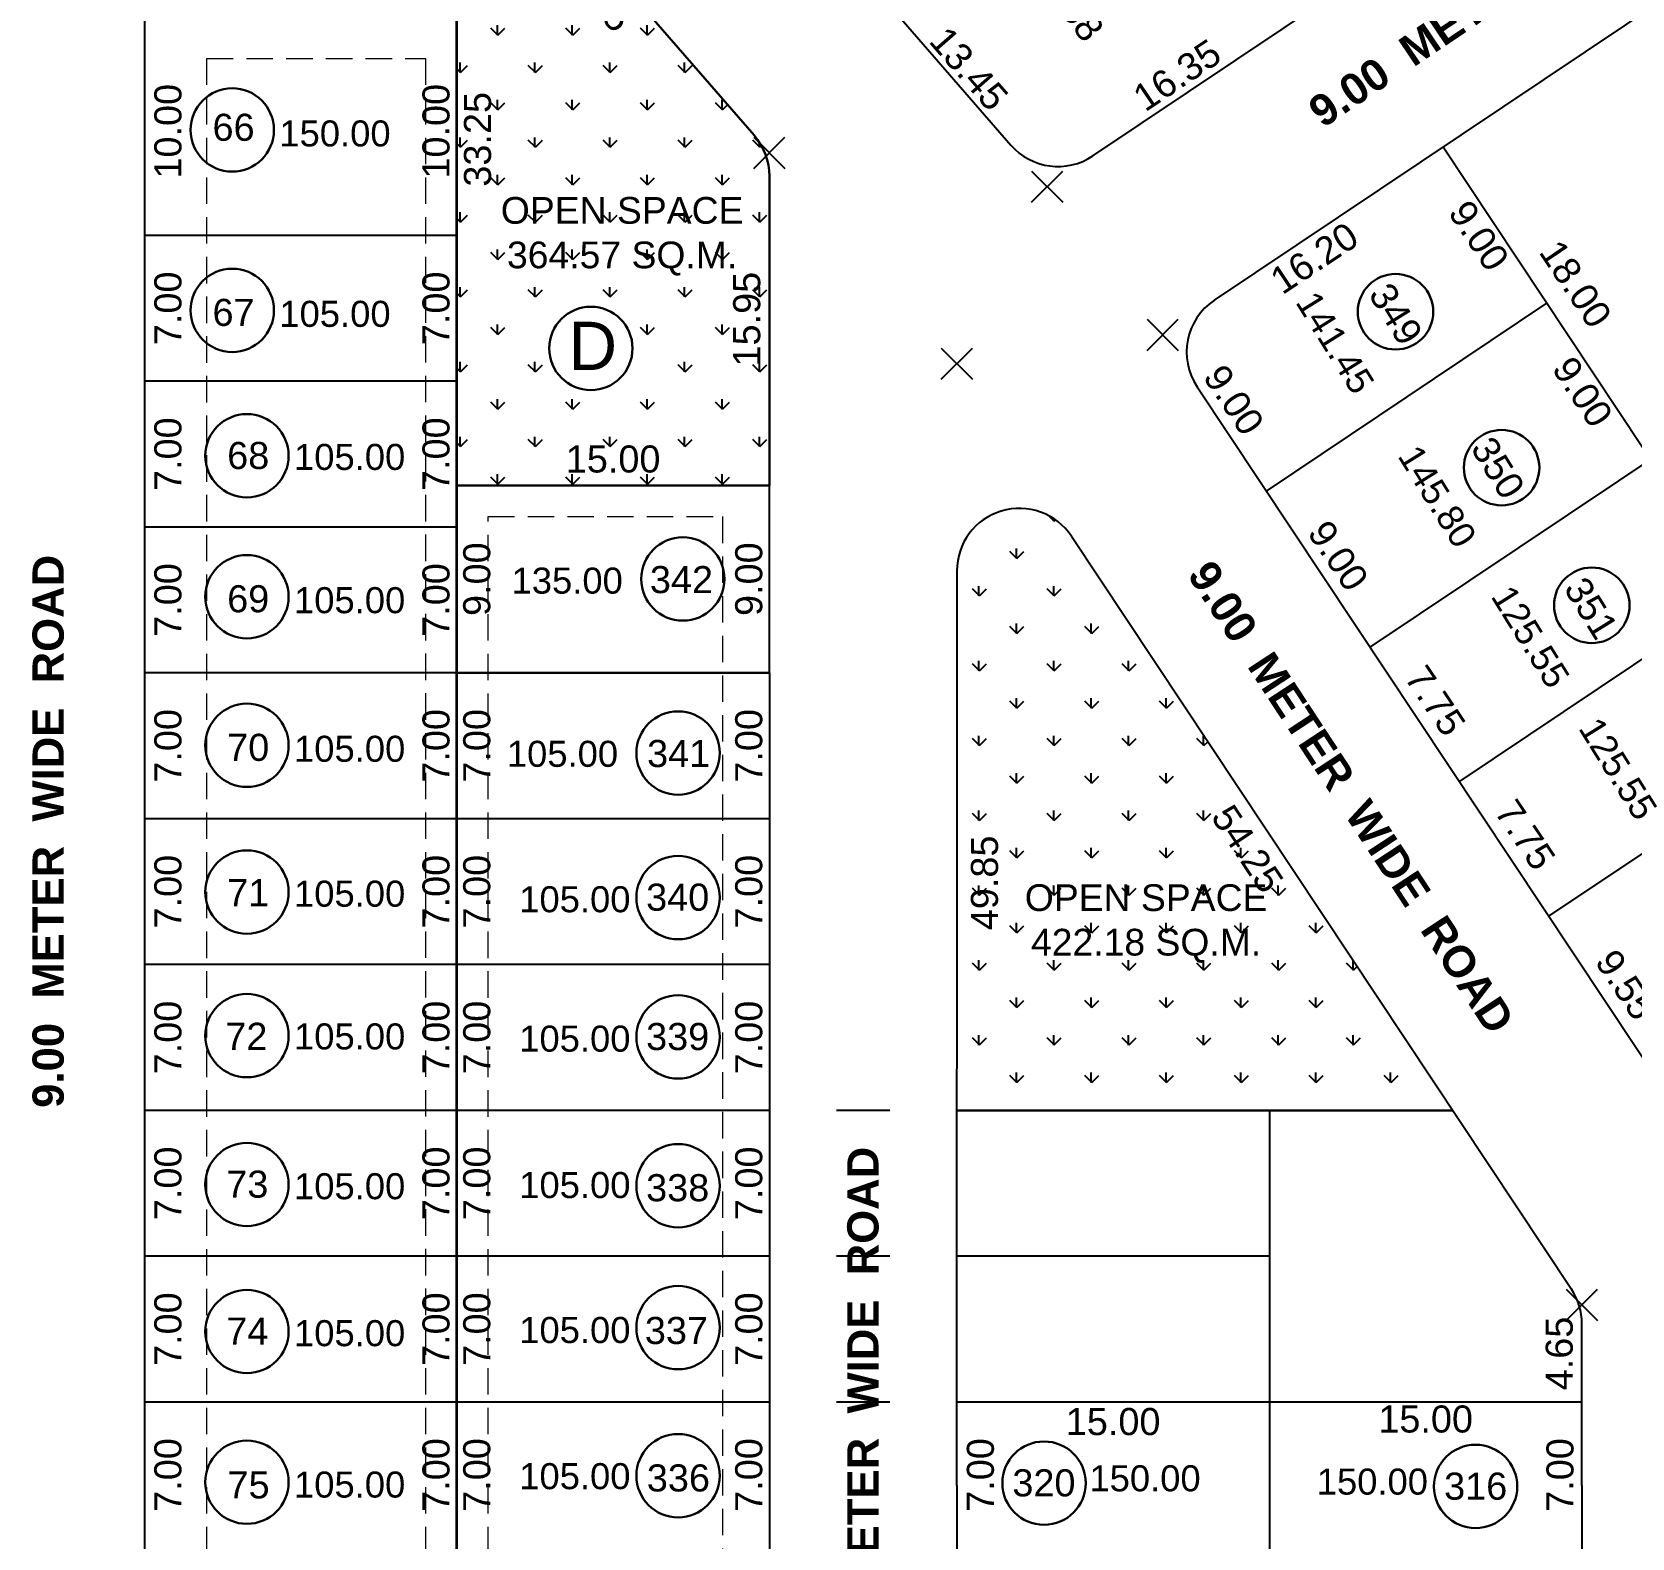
# Model space of a CAD drawing. Header units: millimetres. Extents: x 26213 to 35402, y -1028 to 2462.
# Drawn here: x 35045.8 to 35122.6, y 579.8 to 652.1 of the extents above; entities that cross this region are included whole.
import ezdxf
from ezdxf.enums import TextEntityAlignment as Align

# ---------------------------------------------------------------- set-up
doc = ezdxf.new("R2010")
doc.units = ezdxf.units.MM
doc.header["$PDMODE"] = 3
doc.header["$PDSIZE"] = 0.75
doc.linetypes.add('DASHED', pattern=[19.05, 12.7, -6.35])
for name, color, linetype in [('AREA', 7, 'Continuous'), ('DIMEMSION', 7, 'Continuous'), ('NUMBRING', 162, 'Continuous'), ('OPEN SPACE', 3, 'Continuous'), ('POINT', 190, 'Continuous'), ('ROAD', 7, 'Continuous'), ('SOLID HATCH', 253, 'Continuous')]:
    doc.layers.add(name, color=color, linetype=linetype)
doc.layers.add('CIRCLE', color=197, linetype='Continuous', lineweight=30)
doc.layers.add('LAYOUT PLAN', color=7, linetype='Continuous', lineweight=25)
doc.styles.get("Standard").update_dxf_attribs({"font": 'arial.ttf'})
doc.dimstyles.new('LAYOUT PLAN', dxfattribs={"dimtxt": 1.3, "dimasz": 1, "dimexe": 0.18, "dimexo": 0.0625, "dimgap": 0.09, "dimtad": 0, "dimrnd": 0.05, "dimzin": 0, "dimdsep": 46, "dimtxsty": 'Standard', "dimcen": 0, "dimse1": 1, "dimse2": 1, "dimsd1": 1, "dimsd2": 1, "dimadec": 0, "dimazin": 0, "dimtfac": 1, "dimtofl": 0, "dimtmove": 0, "dimatfit": 3, "dimfxl": 1, "dimtolj": 1, "dimtzin": 0, "dimarcsym": 0})

# ---------------------------------------------------------------- blocks, each defined once
blk = doc.blocks.new('*D3228')
at = {"layer": 'Defpoints', "color": 0, "ltscale": 2}
for p in [(35066.167, 586.335), (35067.13, 586.335), (35066.167, 579.335)]:
    blk.add_point(p, dxfattribs=at)
at = {"layer": 'DIMEMSION', "color": 0, "ltscale": 2, "insert": (35067.13, 582.835), "char_height": 1.3, "attachment_point": 5, "rotation": 90}
blk.add_mtext('\\A1;7.00', dxfattribs=at)
blk = doc.blocks.new('*D3229')
at = {"layer": 'Defpoints', "color": 0, "ltscale": 2}
for p in [(35066.167, 593.335), (35067.13, 593.335), (35066.167, 586.335)]:
    blk.add_point(p, dxfattribs=at)
at = {"layer": 'DIMEMSION', "color": 0, "ltscale": 2, "insert": (35067.13, 589.835), "char_height": 1.3, "attachment_point": 5, "rotation": 90}
blk.add_mtext('\\A1;7.00', dxfattribs=at)
blk = doc.blocks.new('*D3230')
at = {"layer": 'Defpoints', "color": 0, "ltscale": 2}
for p in [(35066.167, 600.335), (35067.13, 600.335), (35066.167, 593.335)]:
    blk.add_point(p, dxfattribs=at)
at = {"layer": 'DIMEMSION', "color": 0, "ltscale": 2, "insert": (35067.13, 596.835), "char_height": 1.3, "attachment_point": 5, "rotation": 90}
blk.add_mtext('\\A1;7.00', dxfattribs=at)
blk = doc.blocks.new('*D3231')
at = {"layer": 'Defpoints', "color": 0, "ltscale": 2}
for p in [(35066.167, 607.335), (35067.13, 607.335), (35066.167, 600.335)]:
    blk.add_point(p, dxfattribs=at)
at = {"layer": 'DIMEMSION', "color": 0, "ltscale": 2, "insert": (35067.13, 603.835), "char_height": 1.3, "attachment_point": 5, "rotation": 90}
blk.add_mtext('\\A1;7.00', dxfattribs=at)
blk = doc.blocks.new('*D3232')
at = {"layer": 'Defpoints', "color": 0, "ltscale": 2}
for p in [(35066.167, 614.335), (35067.13, 614.335), (35066.167, 607.335)]:
    blk.add_point(p, dxfattribs=at)
at = {"layer": 'DIMEMSION', "color": 0, "ltscale": 2, "insert": (35067.13, 610.835), "char_height": 1.3, "attachment_point": 5, "rotation": 90}
blk.add_mtext('\\A1;7.00', dxfattribs=at)
blk = doc.blocks.new('*D3233')
at = {"layer": 'Defpoints', "color": 0, "ltscale": 2}
for p in [(35067.13, 621.335), (35067.13, 621.335), (35066.167, 614.335)]:
    blk.add_point(p, dxfattribs=at)
at = {"layer": 'DIMEMSION', "color": 0, "ltscale": 2, "insert": (35067.13, 617.835), "char_height": 1.3, "attachment_point": 5, "rotation": 90}
blk.add_mtext('\\A1;7.00', dxfattribs=at)
blk = doc.blocks.new('*D3234')
at = {"layer": 'Defpoints', "color": 0, "ltscale": 2}
for p in [(35066.167, 630.335), (35067.13, 630.335), (35067.13, 621.335)]:
    blk.add_point(p, dxfattribs=at)
at = {"layer": 'DIMEMSION', "color": 0, "ltscale": 2, "insert": (35067.13, 625.835), "char_height": 1.3, "attachment_point": 5, "rotation": 90}
blk.add_mtext('\\A1;9.00', dxfattribs=at)
blk = doc.blocks.new('*D3235')
at = {"layer": 'Defpoints', "color": 0, "ltscale": 2}
for p in [(35081.167, 631.595), (35066.167, 630.335), (35081.167, 630.335)]:
    blk.add_point(p, dxfattribs=at)
at = {"layer": 'DIMEMSION', "color": 0, "ltscale": 2, "insert": (35073.667, 631.595), "char_height": 1.3, "attachment_point": 5}
blk.add_mtext('\\A1;15.00', dxfattribs=at)
blk = doc.blocks.new('*D3236')
at = {"layer": 'Defpoints', "color": 0, "ltscale": 2}
for p in [(35080.087, 646.296), (35081.167, 646.296), (35081.167, 630.335)]:
    blk.add_point(p, dxfattribs=at)
at = {"layer": 'DIMEMSION', "color": 0, "ltscale": 2, "insert": (35080.087, 638.316), "char_height": 1.3, "attachment_point": 5, "rotation": 90}
blk.add_mtext('\\A1;15.95', dxfattribs=at)
blk = doc.blocks.new('*D3237')
at = {"layer": 'Defpoints', "color": 0, "ltscale": 2}
for p in [(35066.171, 663.562), (35067.167, 663.562), (35066.167, 630.335)]:
    blk.add_point(p, dxfattribs=at)
at = {"layer": 'DIMEMSION', "color": 0, "ltscale": 2, "insert": (35067.166, 646.948), "char_height": 1.3, "attachment_point": 5, "rotation": 89.99356}
blk.add_mtext('\\A1;33.25', dxfattribs=at)
blk = doc.blocks.new('*D3238')
at = {"layer": 'Defpoints', "color": 0, "ltscale": 2}
for p in [(35066.171, 663.562), (35081.167, 646.296), (35080.225, 645.477)]:
    blk.add_point(p, dxfattribs=at)
at = {"layer": 'DIMEMSION', "color": 0, "ltscale": 2, "insert": (35072.726, 654.11), "char_height": 1.3, "attachment_point": 5, "rotation": 310.97595}
blk.add_mtext('\\A1;22.85', dxfattribs=at)
blk = doc.blocks.new('*D3239')
at = {"layer": 'Defpoints', "color": 0, "ltscale": 2}
for p in [(35081.167, 630.335), (35080.186, 621.335), (35081.167, 621.335)]:
    blk.add_point(p, dxfattribs=at)
at = {"layer": 'DIMEMSION', "color": 0, "ltscale": 2, "insert": (35080.186, 625.835), "char_height": 1.3, "attachment_point": 5, "rotation": 90}
blk.add_mtext('\\A1;9.00', dxfattribs=at)
blk = doc.blocks.new('*D3240')
at = {"layer": 'Defpoints', "color": 0, "ltscale": 2}
for p in [(35081.167, 621.335), (35080.186, 614.335), (35081.167, 614.335)]:
    blk.add_point(p, dxfattribs=at)
at = {"layer": 'DIMEMSION', "color": 0, "ltscale": 2, "insert": (35080.186, 617.835), "char_height": 1.3, "attachment_point": 5, "rotation": 90}
blk.add_mtext('\\A1;7.00', dxfattribs=at)
blk = doc.blocks.new('*D3241')
at = {"layer": 'Defpoints', "color": 0, "ltscale": 2}
for p in [(35081.167, 614.335), (35080.186, 607.335), (35081.167, 607.335)]:
    blk.add_point(p, dxfattribs=at)
at = {"layer": 'DIMEMSION', "color": 0, "ltscale": 2, "insert": (35080.186, 610.835), "char_height": 1.3, "attachment_point": 5, "rotation": 90}
blk.add_mtext('\\A1;7.00', dxfattribs=at)
blk = doc.blocks.new('*D3242')
at = {"layer": 'Defpoints', "color": 0, "ltscale": 2}
for p in [(35081.167, 607.335), (35080.186, 600.335), (35081.167, 600.335)]:
    blk.add_point(p, dxfattribs=at)
at = {"layer": 'DIMEMSION', "color": 0, "ltscale": 2, "insert": (35080.186, 603.835), "char_height": 1.3, "attachment_point": 5, "rotation": 90}
blk.add_mtext('\\A1;7.00', dxfattribs=at)
blk = doc.blocks.new('*D3243')
at = {"layer": 'Defpoints', "color": 0, "ltscale": 2}
for p in [(35081.167, 600.335), (35080.186, 593.335), (35081.167, 593.335)]:
    blk.add_point(p, dxfattribs=at)
at = {"layer": 'DIMEMSION', "color": 0, "ltscale": 2, "insert": (35080.186, 596.835), "char_height": 1.3, "attachment_point": 5, "rotation": 90}
blk.add_mtext('\\A1;7.00', dxfattribs=at)
blk = doc.blocks.new('*D3244')
at = {"layer": 'Defpoints', "color": 0, "ltscale": 2}
for p in [(35081.167, 593.335), (35080.186, 586.335), (35081.167, 586.335)]:
    blk.add_point(p, dxfattribs=at)
at = {"layer": 'DIMEMSION', "color": 0, "ltscale": 2, "insert": (35080.186, 589.835), "char_height": 1.3, "attachment_point": 5, "rotation": 90}
blk.add_mtext('\\A1;7.00', dxfattribs=at)
blk = doc.blocks.new('*D3245')
at = {"layer": 'Defpoints', "color": 0, "ltscale": 2}
for p in [(35081.167, 586.335), (35080.186, 579.335), (35081.167, 579.335)]:
    blk.add_point(p, dxfattribs=at)
at = {"layer": 'DIMEMSION', "color": 0, "ltscale": 2, "insert": (35080.186, 582.835), "char_height": 1.3, "attachment_point": 5, "rotation": 90}
blk.add_mtext('\\A1;7.00', dxfattribs=at)
blk = doc.blocks.new('*D3263')
at = {"layer": 'Defpoints', "color": 0, "ltscale": 2}
for p in [(35118.479, 639.083), (35117.709, 638.572), (35123.46, 631.584)]:
    blk.add_point(p, dxfattribs=at)
at = {"layer": 'DIMEMSION', "color": 0, "ltscale": 2, "insert": (35120.199, 634.822), "char_height": 1.3, "attachment_point": 5, "rotation": 303.58653}
blk.add_mtext('\\A1;9.00', dxfattribs=at)
blk = doc.blocks.new('*D3264')
at = {"layer": 'Defpoints', "color": 0, "ltscale": 2}
for p in [(35112.732, 646.067), (35113.502, 646.579), (35118.479, 639.083)]:
    blk.add_point(p, dxfattribs=at)
at = {"layer": 'DIMEMSION', "color": 0, "ltscale": 2, "insert": (35115.221, 642.32), "char_height": 1.3, "attachment_point": 5, "rotation": 303.58653}
blk.add_mtext('\\A1;9.00', dxfattribs=at)
blk = doc.blocks.new('*D3266')
at = {"layer": 'Defpoints', "color": 0, "ltscale": 2}
for p in [(35113.537, 646.526), (35114.069, 645.724), (35100.044, 637.566)]:
    blk.add_point(p, dxfattribs=at)
at = {"layer": 'DIMEMSION', "color": 0, "ltscale": 2, "insert": (35107.323, 641.244), "char_height": 1.3, "attachment_point": 5, "rotation": 33.58573}
blk.add_mtext('\\A1;16.20', dxfattribs=at)
blk = doc.blocks.new('*D3267')
at = {"layer": 'Defpoints', "color": 0, "ltscale": 2}
for p in [(35100.044, 637.566), (35105.963, 630.697), (35105.055, 630.088)]:
    blk.add_point(p, dxfattribs=at)
at = {"layer": 'DIMEMSION', "color": 0, "ltscale": 2, "insert": (35103.458, 634.436), "char_height": 1.3, "attachment_point": 5, "rotation": 303.82502}
blk.add_mtext('\\A1;9.00', dxfattribs=at)
blk = doc.blocks.new('*D3268')
at = {"layer": 'Defpoints', "color": 0, "ltscale": 2}
for p in [(35105.055, 630.088), (35110.975, 623.218), (35110.001, 622.566)]:
    blk.add_point(p, dxfattribs=at)
at = {"layer": 'DIMEMSION', "color": 0, "ltscale": 2, "insert": (35108.469, 626.957), "char_height": 1.3, "attachment_point": 5, "rotation": 303.82502}
blk.add_mtext('\\A1;9.00', dxfattribs=at)
blk = doc.blocks.new('*D3269')
at = {"layer": 'Defpoints', "color": 0, "ltscale": 2}
for p in [(35110.001, 622.566), (35115.287, 616.782), (35114.287, 616.112)]:
    blk.add_point(p, dxfattribs=at)
at = {"layer": 'DIMEMSION', "color": 0, "ltscale": 2, "insert": (35113.131, 620), "char_height": 1.3, "attachment_point": 5, "rotation": 303.82502}
blk.add_mtext('\\A1;7.75', dxfattribs=at)
blk = doc.blocks.new('*D3270')
at = {"layer": 'Defpoints', "color": 0, "ltscale": 2}
for p in [(35114.287, 616.112), (35119.603, 610.341), (35118.576, 609.653)]:
    blk.add_point(p, dxfattribs=at)
at = {"layer": 'DIMEMSION', "color": 0, "ltscale": 2, "insert": (35117.445, 613.562), "char_height": 1.3, "attachment_point": 5, "rotation": 303.82502}
blk.add_mtext('\\A1;7.75', dxfattribs=at)
blk = doc.blocks.new('*D3051')
at = {"layer": 'Defpoints', "color": 0, "ltscale": 2}
for p in [(35118.576, 609.653), (35124.933, 602.387), (35123.873, 601.677)]:
    blk.add_point(p, dxfattribs=at)
at = {"layer": 'DIMEMSION', "color": 0, "ltscale": 2, "insert": (35122.268, 606.364), "char_height": 1.3, "attachment_point": 5, "rotation": 303.82502}
blk.add_mtext('\\A1;9.55', dxfattribs=at)
blk = doc.blocks.new('*D3277')
at = {"layer": 'Defpoints', "color": 0, "ltscale": 2}
for p in [(35107.517, 654.572), (35108.058, 653.765), (35094.495, 644.676)]:
    blk.add_point(p, dxfattribs=at)
at = {"layer": 'DIMEMSION', "color": 0, "ltscale": 2, "insert": (35100.735, 650.028), "char_height": 1.3, "attachment_point": 5, "rotation": 33.82502}
blk.add_mtext('\\A1;16.35', dxfattribs=at)
blk = doc.blocks.new('*D3278')
at = {"layer": 'Defpoints', "color": 0, "ltscale": 2}
for p in [(35086.329, 655.425), (35085.662, 654.845), (35094.495, 644.676)]:
    blk.add_point(p, dxfattribs=at)
at = {"layer": 'DIMEMSION', "color": 0, "ltscale": 2, "insert": (35090.746, 650.34), "char_height": 1.3, "attachment_point": 5, "rotation": 310.97595}
blk.add_mtext('\\A1;13.45', dxfattribs=at)
blk = doc.blocks.new('*D3301')
at = {"layer": 'Defpoints', "color": 0, "ltscale": 2}
for p in [(35143.227, 666.496), (35143.958, 665.405), (35113.502, 646.579)]:
    blk.add_point(p, dxfattribs=at)
at = {"layer": 'DIMEMSION', "color": 0, "ltscale": 2, "insert": (35129.096, 655.446), "char_height": 1.3, "attachment_point": 5, "rotation": 33.82502}
blk.add_mtext('\\A1;35.80', dxfattribs=at)
blk = doc.blocks.new('*D3309')
at = {"layer": 'Defpoints', "color": 0, "ltscale": 2}
for p in [(35113.502, 646.579), (35124.872, 632.53), (35123.522, 631.625)]:
    blk.add_point(p, dxfattribs=at)
at = {"layer": 'DIMEMSION', "color": 0, "ltscale": 2, "insert": (35119.862, 640.007), "char_height": 1.3, "attachment_point": 5, "rotation": 303.82502}
blk.add_mtext('\\A1;18.00', dxfattribs=at)
blk = doc.blocks.new('*D3073')
at = {"layer": 'Defpoints', "color": 0, "ltscale": 2}
for p in [(35119.122, 586.335), (35120.167, 586.335), (35120.167, 579.335)]:
    blk.add_point(p, dxfattribs=at)
at = {"layer": 'LAYOUT PLAN', "color": 0, "ltscale": 2, "insert": (35119.122, 582.835), "char_height": 1.3, "attachment_point": 5, "rotation": 90}
blk.add_mtext('\\A1;7.00', dxfattribs=at)
blk = doc.blocks.new('*D3075')
at = {"layer": 'Defpoints', "color": 0, "ltscale": 2}
for p in [(35090.167, 586.335), (35091.303, 586.335), (35090.167, 579.335)]:
    blk.add_point(p, dxfattribs=at)
at = {"layer": 'LAYOUT PLAN', "color": 0, "ltscale": 2, "insert": (35091.303, 582.835), "char_height": 1.3, "attachment_point": 5, "rotation": 90}
blk.add_mtext('\\A1;7.00', dxfattribs=at)
blk = doc.blocks.new('*D3076')
at = {"layer": 'Defpoints', "color": 0, "ltscale": 2}
for p in [(35090.167, 586.335), (35105.167, 586.335), (35105.167, 585.391)]:
    blk.add_point(p, dxfattribs=at)
at = {"layer": 'LAYOUT PLAN', "color": 0, "ltscale": 2, "insert": (35097.667, 585.391), "char_height": 1.3, "attachment_point": 5}
blk.add_mtext('\\A1;15.00', dxfattribs=at)
blk = doc.blocks.new('*D3077')
at = {"layer": 'Defpoints', "color": 0, "ltscale": 2}
for p in [(35105.167, 586.335), (35120.167, 586.335), (35120.167, 585.514)]:
    blk.add_point(p, dxfattribs=at)
at = {"layer": 'LAYOUT PLAN', "color": 0, "ltscale": 2, "insert": (35112.667, 585.514), "char_height": 1.3, "attachment_point": 5}
blk.add_mtext('\\A1;15.00', dxfattribs=at)
blk = doc.blocks.new('*D3079')
at = {"layer": 'Defpoints', "color": 0, "ltscale": 2}
for p in [(35119.087, 590.997), (35120.167, 590.997), (35120.167, 586.335)]:
    blk.add_point(p, dxfattribs=at)
at = {"layer": 'LAYOUT PLAN', "color": 0, "ltscale": 2, "insert": (35119.087, 588.666), "char_height": 1.3, "attachment_point": 5, "rotation": 90}
blk.add_mtext('\\A1;4.65', dxfattribs=at)
blk = doc.blocks.new('*D3080')
at = {"layer": 'Defpoints', "color": 0, "ltscale": 2}
for p in [(35090.167, 636.179), (35089.115, 635.481), (35120.167, 590.997)]:
    blk.add_point(p, dxfattribs=at)
at = {"layer": 'LAYOUT PLAN', "color": 0, "ltscale": 2, "insert": (35104.115, 612.89), "char_height": 1.3, "attachment_point": 5, "rotation": 303.58316}
blk.add_mtext('\\A1;54.25', dxfattribs=at)
blk = doc.blocks.new('*D3081')
at = {"layer": 'Defpoints', "color": 0, "ltscale": 2}
for p in [(35090.167, 636.179), (35090.167, 586.335), (35091.499, 586.335)]:
    blk.add_point(p, dxfattribs=at)
at = {"layer": 'LAYOUT PLAN', "color": 0, "ltscale": 2, "insert": (35091.499, 611.257), "char_height": 1.3, "attachment_point": 5, "rotation": 90}
blk.add_mtext('\\A1;49.85', dxfattribs=at)
blk = doc.blocks.new('*D3685')
at = {"layer": 'Defpoints', "color": 0, "ltscale": 2}
for p in [(35051.167, 586.335), (35052.306, 586.335), (35051.167, 579.335)]:
    blk.add_point(p, dxfattribs=at)
at = {"layer": 'DIMEMSION', "color": 0, "ltscale": 2, "insert": (35052.306, 582.835), "char_height": 1.3, "attachment_point": 5, "rotation": 90}
blk.add_mtext('\\A1;7.00', dxfattribs=at)
blk = doc.blocks.new('*D3686')
at = {"layer": 'Defpoints', "color": 0, "ltscale": 2}
for p in [(35051.167, 593.335), (35052.306, 593.335), (35051.167, 586.335)]:
    blk.add_point(p, dxfattribs=at)
at = {"layer": 'DIMEMSION', "color": 0, "ltscale": 2, "insert": (35052.306, 589.835), "char_height": 1.3, "attachment_point": 5, "rotation": 90}
blk.add_mtext('\\A1;7.00', dxfattribs=at)
blk = doc.blocks.new('*D3687')
at = {"layer": 'Defpoints', "color": 0, "ltscale": 2}
for p in [(35051.167, 600.335), (35052.306, 600.335), (35051.167, 593.335)]:
    blk.add_point(p, dxfattribs=at)
at = {"layer": 'DIMEMSION', "color": 0, "ltscale": 2, "insert": (35052.306, 596.835), "char_height": 1.3, "attachment_point": 5, "rotation": 90}
blk.add_mtext('\\A1;7.00', dxfattribs=at)
blk = doc.blocks.new('*D3688')
at = {"layer": 'Defpoints', "color": 0, "ltscale": 2}
for p in [(35051.167, 607.335), (35052.306, 607.335), (35051.167, 600.335)]:
    blk.add_point(p, dxfattribs=at)
at = {"layer": 'DIMEMSION', "color": 0, "ltscale": 2, "insert": (35052.306, 603.835), "char_height": 1.3, "attachment_point": 5, "rotation": 90}
blk.add_mtext('\\A1;7.00', dxfattribs=at)
blk = doc.blocks.new('*D3689')
at = {"layer": 'Defpoints', "color": 0, "ltscale": 2}
for p in [(35051.167, 614.335), (35052.306, 614.335), (35051.167, 607.335)]:
    blk.add_point(p, dxfattribs=at)
at = {"layer": 'DIMEMSION', "color": 0, "ltscale": 2, "insert": (35052.306, 610.835), "char_height": 1.3, "attachment_point": 5, "rotation": 90}
blk.add_mtext('\\A1;7.00', dxfattribs=at)
blk = doc.blocks.new('*D3690')
at = {"layer": 'Defpoints', "color": 0, "ltscale": 2}
for p in [(35051.167, 621.335), (35052.306, 621.335), (35051.167, 614.335)]:
    blk.add_point(p, dxfattribs=at)
at = {"layer": 'DIMEMSION', "color": 0, "ltscale": 2, "insert": (35052.306, 617.835), "char_height": 1.3, "attachment_point": 5, "rotation": 90}
blk.add_mtext('\\A1;7.00', dxfattribs=at)
blk = doc.blocks.new('*D3691')
at = {"layer": 'Defpoints', "color": 0, "ltscale": 2}
for p in [(35051.167, 628.335), (35052.306, 628.335), (35051.167, 621.335)]:
    blk.add_point(p, dxfattribs=at)
at = {"layer": 'DIMEMSION', "color": 0, "ltscale": 2, "insert": (35052.306, 624.835), "char_height": 1.3, "attachment_point": 5, "rotation": 90}
blk.add_mtext('\\A1;7.00', dxfattribs=at)
blk = doc.blocks.new('*D3692')
at = {"layer": 'Defpoints', "color": 0, "ltscale": 2}
for p in [(35051.167, 635.335), (35052.306, 635.335), (35051.167, 628.335)]:
    blk.add_point(p, dxfattribs=at)
at = {"layer": 'DIMEMSION', "color": 0, "ltscale": 2, "insert": (35052.306, 631.835), "char_height": 1.3, "attachment_point": 5, "rotation": 90}
blk.add_mtext('\\A1;7.00', dxfattribs=at)
blk = doc.blocks.new('*D3693')
at = {"layer": 'Defpoints', "color": 0, "ltscale": 2}
for p in [(35051.167, 642.335), (35052.306, 642.335), (35051.167, 635.335)]:
    blk.add_point(p, dxfattribs=at)
at = {"layer": 'DIMEMSION', "color": 0, "ltscale": 2, "insert": (35052.306, 638.835), "char_height": 1.3, "attachment_point": 5, "rotation": 90}
blk.add_mtext('\\A1;7.00', dxfattribs=at)
blk = doc.blocks.new('*D3694')
at = {"layer": 'Defpoints', "color": 0, "ltscale": 2}
for p in [(35051.167, 652.335), (35052.306, 652.335), (35051.167, 642.335)]:
    blk.add_point(p, dxfattribs=at)
at = {"layer": 'DIMEMSION', "color": 0, "ltscale": 2, "insert": (35052.306, 647.335), "char_height": 1.3, "attachment_point": 5, "rotation": 90}
blk.add_mtext('\\A1;10.00', dxfattribs=at)
blk = doc.blocks.new('*D3698')
at = {"layer": 'Defpoints', "color": 0, "ltscale": 2}
for p in [(35066.171, 652.335), (35065.173, 642.335), (35066.167, 642.335)]:
    blk.add_point(p, dxfattribs=at)
at = {"layer": 'DIMEMSION', "color": 0, "ltscale": 2, "insert": (35065.173, 647.335), "char_height": 1.3, "attachment_point": 5, "rotation": 90}
blk.add_mtext('\\A1;10.00', dxfattribs=at)
blk = doc.blocks.new('*D3699')
at = {"layer": 'Defpoints', "color": 0, "ltscale": 2}
for p in [(35066.167, 642.335), (35065.173, 635.335), (35066.167, 635.335)]:
    blk.add_point(p, dxfattribs=at)
at = {"layer": 'DIMEMSION', "color": 0, "ltscale": 2, "insert": (35065.173, 638.835), "char_height": 1.3, "attachment_point": 5, "rotation": 90}
blk.add_mtext('\\A1;7.00', dxfattribs=at)
blk = doc.blocks.new('*D3700')
at = {"layer": 'Defpoints', "color": 0, "ltscale": 2}
for p in [(35066.167, 635.335), (35065.173, 628.335), (35066.167, 628.335)]:
    blk.add_point(p, dxfattribs=at)
at = {"layer": 'DIMEMSION', "color": 0, "ltscale": 2, "insert": (35065.173, 631.835), "char_height": 1.3, "attachment_point": 5, "rotation": 90}
blk.add_mtext('\\A1;7.00', dxfattribs=at)
blk = doc.blocks.new('*D3701')
at = {"layer": 'Defpoints', "color": 0, "ltscale": 2}
for p in [(35066.167, 628.335), (35065.173, 621.335), (35066.167, 621.335)]:
    blk.add_point(p, dxfattribs=at)
at = {"layer": 'DIMEMSION', "color": 0, "ltscale": 2, "insert": (35065.173, 624.835), "char_height": 1.3, "attachment_point": 5, "rotation": 90}
blk.add_mtext('\\A1;7.00', dxfattribs=at)
blk = doc.blocks.new('*D3702')
at = {"layer": 'Defpoints', "color": 0, "ltscale": 2}
for p in [(35066.167, 621.335), (35065.173, 614.335), (35066.167, 614.335)]:
    blk.add_point(p, dxfattribs=at)
at = {"layer": 'DIMEMSION', "color": 0, "ltscale": 2, "insert": (35065.173, 617.835), "char_height": 1.3, "attachment_point": 5, "rotation": 90}
blk.add_mtext('\\A1;7.00', dxfattribs=at)
blk = doc.blocks.new('*D3703')
at = {"layer": 'Defpoints', "color": 0, "ltscale": 2}
for p in [(35066.167, 614.335), (35065.173, 607.335), (35066.167, 607.335)]:
    blk.add_point(p, dxfattribs=at)
at = {"layer": 'DIMEMSION', "color": 0, "ltscale": 2, "insert": (35065.173, 610.835), "char_height": 1.3, "attachment_point": 5, "rotation": 90}
blk.add_mtext('\\A1;7.00', dxfattribs=at)
blk = doc.blocks.new('*D3704')
at = {"layer": 'Defpoints', "color": 0, "ltscale": 2}
for p in [(35066.167, 607.335), (35065.173, 600.335), (35066.167, 600.335)]:
    blk.add_point(p, dxfattribs=at)
at = {"layer": 'DIMEMSION', "color": 0, "ltscale": 2, "insert": (35065.173, 603.835), "char_height": 1.3, "attachment_point": 5, "rotation": 90}
blk.add_mtext('\\A1;7.00', dxfattribs=at)
blk = doc.blocks.new('*D3705')
at = {"layer": 'Defpoints', "color": 0, "ltscale": 2}
for p in [(35066.167, 600.335), (35065.173, 593.335), (35066.167, 593.335)]:
    blk.add_point(p, dxfattribs=at)
at = {"layer": 'DIMEMSION', "color": 0, "ltscale": 2, "insert": (35065.173, 596.835), "char_height": 1.3, "attachment_point": 5, "rotation": 90}
blk.add_mtext('\\A1;7.00', dxfattribs=at)
blk = doc.blocks.new('*D3706')
at = {"layer": 'Defpoints', "color": 0, "ltscale": 2}
for p in [(35066.167, 593.335), (35065.173, 586.335), (35066.167, 586.335)]:
    blk.add_point(p, dxfattribs=at)
at = {"layer": 'DIMEMSION', "color": 0, "ltscale": 2, "insert": (35065.173, 589.835), "char_height": 1.3, "attachment_point": 5, "rotation": 90}
blk.add_mtext('\\A1;7.00', dxfattribs=at)
blk = doc.blocks.new('*D3707')
at = {"layer": 'Defpoints', "color": 0, "ltscale": 2}
for p in [(35066.167, 586.335), (35065.173, 579.335), (35066.167, 579.335)]:
    blk.add_point(p, dxfattribs=at)
at = {"layer": 'DIMEMSION', "color": 0, "ltscale": 2, "insert": (35065.173, 582.835), "char_height": 1.3, "attachment_point": 5, "rotation": 90}
blk.add_mtext('\\A1;7.00', dxfattribs=at)

msp = doc.modelspace()

# ---------------------------------------------------------------- hatches: boundary and pattern name
h = msp.add_hatch()
h.set_pattern_fill('GRASS,_O', color=3, scale=0.1)
h.set_pattern_definition([(90, (4923.2126, 626.8076), (-1.79605, 1.79605), [0.47625, -3.11585]), (45, (4923.2126, 626.8076), (-1.79605122, 1.79605122), [0.47625, -2.06375]), (135, (4923.2126, 626.8076), (-1.79605122, -1.79605122), [0.47625, -2.06375])])
h.paths.add_polyline_path([(35066.167, 630.335), (35081.167, 630.335), (35081.167, 645.175, 0.180721), (35080.432, 647.142), (35066.171, 663.562), (35066.167, 653.196)])
h.paths.add_polyline_path([(35074.599, 636.912, -1), (35070.599, 636.912, -1)], flags=16)
h.paths.add_polyline_path([(35071.014, 630.247), (35076.209, 630.247), (35076.209, 632.925), (35071.014, 632.925)], flags=9)
h.paths.add_polyline_path([(35081.436, 635.656), (35081.436, 640.85), (35078.757, 640.85), (35078.757, 635.656)], flags=9)
h.paths.add_polyline_path([(35068.514, 644.349), (35068.514, 649.544), (35065.835, 649.544), (35065.835, 644.349)], flags=9)
h.paths.add_polyline_path([(35070.011, 655.18), (35073.418, 651.258), (35075.44, 653.014), (35072.034, 656.936)], flags=24)
h.paths.add_polyline_path([(35070.904, 634.61), (35074.399, 634.61), (35074.399, 639.383), (35070.904, 639.383)], flags=24)
h.paths.add_polyline_path([(35067.958, 639.909), (35080.249, 639.909), (35080.249, 644.712), (35067.958, 644.712)], flags=24)
h = msp.add_hatch()
h.set_pattern_fill('GRASS,_O', color=3, scale=0.1)
h.set_pattern_definition([(90, (0, 0), (-1.79605, 1.79605), [0.47625, -3.11585]), (45, (0, 0), (-1.79605122, 1.79605122), [0.47625, -2.06375]), (135, (0, 0), (-1.79605122, -1.79605122), [0.47625, -2.06375])])
h.paths.add_polyline_path([(35095.666, 627.893, 0.742757), (35090.167, 626.233), (35090.167, 602.335), (35090.167, 600.335), (35113.966, 600.335)])
h.paths.add_polyline_path([(35101.554, 614.309), (35104.427, 609.981), (35106.659, 611.463), (35103.786, 615.79)], flags=24)
h.paths.add_polyline_path([(35092.848, 608.685), (35092.848, 613.879), (35090.169, 613.879), (35090.169, 608.685)], flags=24)
h.paths.add_polyline_path([(35093.108, 606.92), (35105.399, 606.92), (35105.399, 611.723), (35093.108, 611.723)], flags=24)

# ---------------------------------------------------------------- linework, layer by layer
at = {"color": 1, "lineweight": 35}
msp.add_lwpolyline([(35066.167, 441.835), (35066.167, 653.196), (35066.171, 663.562), (35053.457, 678.199), (35060.252, 684.101)], dxfattribs=at)
msp.add_lwpolyline([(35066.167, 441.835), (35066.167, 653.196), (35066.171, 663.562), (35053.457, 678.199), (35060.252, 684.101)], dxfattribs=at)
at = {"layer": 'CIRCLE'}
for centre, radius in [((35055.385, 647.397), 2), ((35055.385, 638.738), 2), ((35111.222, 638.672), 1.812), ((35056.09, 631.76), 2), ((35116.313, 631.187), 1.812), ((35077.013, 625.843), 2), ((35056.09, 624.992), 2), ((35120.641, 624.58), 1.812), ((35056.09, 617.86), 2), ((35076.785, 617.489), 2), ((35056.09, 610.816), 2), ((35076.785, 610.552), 2), ((35056.09, 603.924), 2), ((35076.785, 603.862), 2), ((35056.09, 596.778), 2), ((35076.785, 596.719), 2), ((35056.09, 589.723), 2), ((35076.785, 589.909), 2), ((35056.09, 582.489), 2), ((35076.785, 582.8), 2), ((35094.351, 582.444), 2), ((35115.063, 582.285), 2)]:
    msp.add_circle(centre, radius, dxfattribs=at)
at = {"layer": 'LAYOUT PLAN', "ltscale": 2}
for p, q in [((35060.252, 684.101), (35092.759, 646.675)), ((35096.694, 646.15), (35135.148, 671.917)), ((35102.526, 639.224), (35140.813, 664.879)), ((35110.001, 622.566), (35153.725, 651.864)), ((35113.5, 646.581), (35142.625, 602.722)), ((35081.167, 621.335), (35081.167, 645.175)), ((35105.021, 630.065), (35118.479, 639.083)), ((35118.576, 609.653), (35162.539, 639.112)), ((35101.696, 635.072), (35129.167, 593.704)), ((35095.666, 627.893), (35119.666, 591.751)), ((35090.167, 626.233), (35090.167, 602.335)), ((35114.276, 616.104), (35127.745, 625.13)), ((35066.167, 621.335), (35081.167, 621.335)), ((35081.167, 621.335), (35066.167, 621.335)), ((35081.167, 621.335), (35081.167, 545.335)), ((35081.167, 614.335), (35066.167, 614.335)), ((35081.167, 607.335), (35066.167, 607.335)), ((35090.167, 582.335), (35090.167, 602.335)), ((35081.167, 600.335), (35066.167, 600.335)), ((35086.942, 600.335), (35084.391, 600.335)), ((35113.966, 600.335), (35090.167, 600.335)), ((35105.167, 600.335), (35105.167, 542.335)), ((35081.167, 593.335), (35066.167, 593.335)), ((35086.942, 593.335), (35084.391, 593.335)), ((35105.167, 593.335), (35090.167, 593.335)), ((35120.167, 582.335), (35120.167, 590.092)), ((35120.167, 586.335), (35120.167, 590.092)), ((35081.167, 586.335), (35066.167, 586.335)), ((35086.942, 586.335), (35084.391, 586.335)), ((35120.167, 586.335), (35090.167, 586.335)), ((35105.167, 586.335), (35090.167, 586.335)), ((35090.167, 582.335), (35090.167, 545.335)), ((35120.167, 582.335), (35120.167, 545.335))]:
    msp.add_line(p, q, dxfattribs=at)
at = {"layer": 'LAYOUT PLAN', "lineweight": 25}
for p, q in [((35051.167, 675.484), (35051.167, 545.335)), ((35066.167, 642.335), (35051.167, 642.335)), ((35066.167, 635.335), (35051.167, 635.335)), ((35066.167, 628.335), (35051.167, 628.335)), ((35066.167, 621.335), (35051.167, 621.335)), ((35066.167, 614.335), (35051.167, 614.335)), ((35066.167, 607.335), (35051.167, 607.335)), ((35066.167, 600.335), (35051.167, 600.335)), ((35066.167, 593.335), (35051.167, 593.335)), ((35066.167, 586.335), (35051.167, 586.335))]:
    msp.add_line(p, q, dxfattribs=at)
at = {"layer": 'LAYOUT PLAN', "ltscale": 2}
msp.add_lwpolyline([(35120.167, 586.335), (35105.167, 586.335), (35090.167, 586.335), (35090.167, 602.335)], dxfattribs=at)
msp.add_lwpolyline([(35090.167, 600.335), (35113.966, 600.335), (35113.966, 600.335), (35090.167, 600.335)], close=True, dxfattribs=at)
for centre, start, end in [((35095.024, 648.642), 220.97595, 303.82502), ((35104.196, 636.731), 123.82502, 213.58653), ((35093.167, 626.233), 33.58653, 180), ((35117.167, 590.092), 0, 33.58653)]:
    msp.add_arc(centre, 3, start, end, dxfattribs=at)
at = {"layer": 'OPEN SPACE', "color": 116, "lineweight": 30, "ltscale": 2, "true_color": 0x006b36}
msp.add_lwpolyline([(35080.432, 647.142), (35066.171, 663.562), (35066.167, 653.196), (35066.167, 630.335), (35081.167, 630.335), (35081.167, 645.175, 0.180721)], format="xyb", close=True, dxfattribs=at)
msp.add_circle((35072.599, 636.912), 2, dxfattribs=at)
at = {"layer": 'POINT'}
for p in [(35081.167, 646.302), (35094.495, 644.676), (35100.044, 637.566), (35090.167, 636.179), (35120.167, 590.997)]:
    msp.add_point(p, dxfattribs=at)
at = {"layer": 'SOLID HATCH', "color": 9, "linetype": 'DASHED', "lineweight": 15, "ltscale": 0.1, "true_color": 0xc7c8ca}
msp.add_lwpolyline([(35064.667, 563.835), (35054.167, 563.835), (35054.167, 650.835), (35064.667, 650.835), (35064.667, 563.835)], dxfattribs=at)
msp.add_lwpolyline([(35078.917, 628.835), (35078.917, 563.835), (35067.667, 563.835), (35067.667, 628.835), (35078.917, 628.835)], close=True, dxfattribs=at)

# ---------------------------------------------------------------- texts
at = {"layer": 'AREA', "color": 7}
msp.add_text('235.58', height=1.3, rotation=307.14961, dxfattribs=at).set_placement((35095.12, 654.117), align=Align.MIDDLE_CENTER)
at = {"layer": 'AREA'}
for s, p in [('150.00', (35060.317, 647.23)), ('105.00', (35060.317, 638.571)), ('105.00', (35061.021, 631.703)), ('135.00', (35071.463, 625.765)), ('105.00', (35061.021, 624.826)), ('105.00', (35061.021, 617.694)), ('105.00', (35071.236, 617.452)), ('105.00', (35061.021, 610.738)), ('105.00', (35071.831, 610.471)), ('105.00', (35061.021, 603.887)), ('105.00', (35071.831, 603.78)), ('105.00', (35061.021, 596.696)), ('105.00', (35071.831, 596.753)), ('105.00', (35061.021, 589.642)), ('105.00', (35071.831, 589.794)), ('105.00', (35061.021, 582.375)), ('105.00', (35071.831, 582.779)), ('150.00', (35110.109, 582.517))]:
    msp.add_text(s, height=1.25, dxfattribs=at).set_placement(p, align=Align.MIDDLE_CENTER)
for s, rotation, p in [('141.45', 301.90672, (35108.331, 637.195)), ('145.80', 301.90672, (35113.234, 629.813)), ('125.55', 301.90672, (35117.706, 623.077)), ('125.55', 301.90672, (35121.912, 616.743)), ('150.00', 360, (35099.198, 582.676))]:
    msp.add_text(s, height=1.25, rotation=rotation, dxfattribs=at).set_placement(p, align=Align.MIDDLE_CENTER)
at = {"layer": 'NUMBRING', "color": 7}
for s, p in [('66', (35055.449, 647.527)), ('67', (35055.449, 638.641)), ('68', (35056.153, 631.772)), ('342', (35076.947, 625.815)), ('69', (35056.153, 624.895)), ('70', (35056.153, 617.763)), ('341', (35076.811, 617.467)), ('71', (35056.155, 610.788)), ('340', (35076.766, 610.571)), ('72', (35056.063, 603.902)), ('339', (35076.766, 603.881)), ('73', (35056.109, 596.796)), ('338', (35076.766, 596.625)), ('74', (35056.109, 589.742)), ('337', (35076.705, 589.771)), ('75', (35056.17, 582.351)), ('336', (35076.8, 582.694)), ('320', (35094.345, 582.459)), ('316', (35115.068, 582.3))]:
    msp.add_text(s, height=1.3, dxfattribs=at).set_placement(p, align=Align.MIDDLE)
for s, p in [('349', (35111.242, 638.564)), ('350', (35116.144, 631.182)), ('351', (35120.616, 624.447))]:
    msp.add_text(s, height=1.3, rotation=301.90672, dxfattribs=at).set_placement(p, align=Align.MIDDLE)
at = {"layer": 'OPEN SPACE', "color": 116, "lineweight": 30, "ltscale": 2, "true_color": 0x006b36, "attachment_point": 5}
for s, insert, char_height in [('OPEN SPACE\\P364.57 SQ.M.', (35074.099, 642.292), 1.28249), ('D', (35072.69, 637.033), 2.316), ('OPEN SPACE\\P422.18 SQ.M.', (35099.249, 609.303), 1.28249)]:
    msp.add_mtext(s, dxfattribs=dict(at, insert=insert, char_height=char_height))
at = {"layer": 'ROAD', "char_height": 1.5, "attachment_point": 4}
for s, insert, width, rotation in [('\\pi8.9499;{\\fArial|b1|i0|c0|p34;9.00  METER  WIDE  ROAD}', (35099.897, 643.065), 44.27566, 33.99749), ('\\pi51.796;{\\fArial|b1|i0|c0|p34;9.00  METER  WIDE  ROAD}', (35046.558, 548.662), 129.9671, 90), ('\\pi11.744;{\\fArial|b1|i0|c0|p34;9.00  METER  WIDE  ROAD}', (35095.369, 636.275), 49.86449, 303.26997), ('\\pi26.406;{\\fArial|b1|i0|c0|p34;9.00  METER  WIDE  ROAD}', (35085.667, 545.637), 79.18725, 90)]:
    msp.add_mtext(s, dxfattribs=dict(at, insert=insert, width=width, rotation=rotation))

# ---------------------------------------------------------------- dimensions: what is measured, and where the dimension line sits
at = {"layer": 'DIMEMSION', "ltscale": 2}
for p1, p2, distance, picture, middle in [((35113.502, 646.579), (35143.227, 666.496), -1.314, '*D3301', (35129.096, 655.446)), ((35066.167, 630.335), (35066.171, 663.562), -0.997, '*D3237', (35067.166, 646.948)), ((35066.171, 663.562), (35081.167, 646.296), -1.248, '*D3238', (35072.726, 654.11)), ((35094.495, 644.676), (35085.662, 654.845), -0.884, '*D3278', (35090.746, 650.34)), ((35094.495, 644.676), (35108.058, 653.765), 0.972, '*D3277', (35100.735, 650.028)), ((35100.044, 637.566), (35113.537, 646.526), -0.963, '*D3266', (35107.323, 641.244)), ((35113.502, 646.579), (35123.522, 631.625), 1.625, '*D3309', (35119.862, 640.007)), ((35100.044, 637.566), (35105.055, 630.088), 1.094, '*D3267', (35103.458, 634.436))]:
    dim = msp.add_aligned_dim(p1=p1, p2=p2, distance=distance, dimstyle='LAYOUT PLAN', dxfattribs=at)
    dim.commit()
    dim.dimension.update_dxf_attribs({"geometry": picture, "text_midpoint": middle})
for base, p1, p2, angle, override, picture, middle in [((35052.306, 652.335), (35051.167, 642.335), (35051.167, 652.335), 90, {"dimtmove": 1, "dimfxl": 0.1, "dimfxlon": 1}, '*D3694', (35052.306, 647.335)), ((35065.173, 642.335), (35066.171, 652.335), (35066.167, 642.335), 90, {"dimtmove": 1, "dimfxl": 0.1, "dimfxlon": 1}, '*D3698', (35065.173, 647.335)), ((35112.732, 646.067), (35118.479, 639.083), (35113.502, 646.579), 303.58653, {"dimtmove": 1}, '*D3264', (35115.221, 642.32)), ((35052.306, 642.335), (35051.167, 635.335), (35051.167, 642.335), 90, {"dimtmove": 1, "dimfxl": 0.1, "dimfxlon": 1}, '*D3693', (35052.306, 638.835)), ((35065.173, 635.335), (35066.167, 642.335), (35066.167, 635.335), 90, {"dimtmove": 1, "dimfxl": 0.1, "dimfxlon": 1}, '*D3699', (35065.173, 638.835)), ((35117.709, 638.572), (35123.46, 631.584), (35118.479, 639.083), 303.58653, {"dimtmove": 1}, '*D3263', (35120.199, 634.822)), ((35052.306, 635.335), (35051.167, 628.335), (35051.167, 635.335), 90, {"dimtmove": 1, "dimfxl": 0.1, "dimfxlon": 1}, '*D3692', (35052.306, 631.835)), ((35065.173, 628.335), (35066.167, 635.335), (35066.167, 628.335), 90, {"dimtmove": 1, "dimfxl": 0.1, "dimfxlon": 1}, '*D3700', (35065.173, 631.835)), ((35067.13, 630.335), (35067.13, 621.335), (35066.167, 630.335), 90, {"dimtmove": 1}, '*D3234', (35067.13, 625.835)), ((35080.186, 621.335), (35081.167, 630.335), (35081.167, 621.335), 90, {"dimtmove": 1}, '*D3239', (35080.186, 625.835)), ((35110.975, 623.218), (35105.055, 630.088), (35110.001, 622.566), 123.82502, {"dimtmove": 1}, '*D3268', (35108.469, 626.957)), ((35052.306, 628.335), (35051.167, 621.335), (35051.167, 628.335), 90, {"dimtmove": 1, "dimfxl": 0.1, "dimfxlon": 1}, '*D3691', (35052.306, 624.835)), ((35065.173, 621.335), (35066.167, 628.335), (35066.167, 621.335), 90, {"dimtmove": 1, "dimfxl": 0.1, "dimfxlon": 1}, '*D3701', (35065.173, 624.835)), ((35115.287, 616.782), (35110.001, 622.566), (35114.287, 616.112), 123.82502, {"dimtmove": 1}, '*D3269', (35113.131, 620)), ((35052.306, 621.335), (35051.167, 614.335), (35051.167, 621.335), 90, {"dimtmove": 1, "dimfxl": 0.1, "dimfxlon": 1}, '*D3690', (35052.306, 617.835)), ((35065.173, 614.335), (35066.167, 621.335), (35066.167, 614.335), 90, {"dimtmove": 1, "dimfxl": 0.1, "dimfxlon": 1}, '*D3702', (35065.173, 617.835)), ((35067.13, 621.335), (35066.167, 614.335), (35067.13, 621.335), 90, {"dimtmove": 1}, '*D3233', (35067.13, 617.835)), ((35080.186, 614.335), (35081.167, 621.335), (35081.167, 614.335), 90, {"dimtmove": 1}, '*D3240', (35080.186, 617.835)), ((35119.603, 610.341), (35114.287, 616.112), (35118.576, 609.653), 123.82502, {"dimtmove": 1}, '*D3270', (35117.445, 613.562)), ((35052.306, 614.335), (35051.167, 607.335), (35051.167, 614.335), 90, {"dimtmove": 1, "dimfxl": 0.1, "dimfxlon": 1}, '*D3689', (35052.306, 610.835)), ((35065.173, 607.335), (35066.167, 614.335), (35066.167, 607.335), 90, {"dimtmove": 1, "dimfxl": 0.1, "dimfxlon": 1}, '*D3703', (35065.173, 610.835)), ((35067.13, 614.335), (35066.167, 607.335), (35066.167, 614.335), 90, {"dimtmove": 1}, '*D3232', (35067.13, 610.835)), ((35080.186, 607.335), (35081.167, 614.335), (35081.167, 607.335), 90, {"dimtmove": 1}, '*D3241', (35080.186, 610.835)), ((35124.933, 602.387), (35118.576, 609.653), (35123.873, 601.677), 123.82502, {"dimtmove": 1}, '*D3051', (35122.268, 606.364)), ((35052.306, 607.335), (35051.167, 600.335), (35051.167, 607.335), 90, {"dimtmove": 1, "dimfxl": 0.1, "dimfxlon": 1}, '*D3688', (35052.306, 603.835)), ((35065.173, 600.335), (35066.167, 607.335), (35066.167, 600.335), 90, {"dimtmove": 1, "dimfxl": 0.1, "dimfxlon": 1}, '*D3704', (35065.173, 603.835)), ((35067.13, 607.335), (35066.167, 600.335), (35066.167, 607.335), 90, {"dimtmove": 1}, '*D3231', (35067.13, 603.835)), ((35080.186, 600.335), (35081.167, 607.335), (35081.167, 600.335), 90, {"dimtmove": 1}, '*D3242', (35080.186, 603.835)), ((35052.306, 600.335), (35051.167, 593.335), (35051.167, 600.335), 90, {"dimtmove": 1, "dimfxl": 0.1, "dimfxlon": 1}, '*D3687', (35052.306, 596.835)), ((35065.173, 593.335), (35066.167, 600.335), (35066.167, 593.335), 90, {"dimtmove": 1, "dimfxl": 0.1, "dimfxlon": 1}, '*D3705', (35065.173, 596.835)), ((35067.13, 600.335), (35066.167, 593.335), (35066.167, 600.335), 90, {"dimtmove": 1}, '*D3230', (35067.13, 596.835)), ((35080.186, 593.335), (35081.167, 600.335), (35081.167, 593.335), 90, {"dimtmove": 1}, '*D3243', (35080.186, 596.835)), ((35052.306, 593.335), (35051.167, 586.335), (35051.167, 593.335), 90, {"dimtmove": 1, "dimfxl": 0.1, "dimfxlon": 1}, '*D3686', (35052.306, 589.835)), ((35065.173, 586.335), (35066.167, 593.335), (35066.167, 586.335), 90, {"dimtmove": 1, "dimfxl": 0.1, "dimfxlon": 1}, '*D3706', (35065.173, 589.835)), ((35067.13, 593.335), (35066.167, 586.335), (35066.167, 593.335), 90, {"dimtmove": 1}, '*D3229', (35067.13, 589.835)), ((35080.186, 586.335), (35081.167, 593.335), (35081.167, 586.335), 90, {"dimtmove": 1}, '*D3244', (35080.186, 589.835)), ((35052.306, 586.335), (35051.167, 579.335), (35051.167, 586.335), 90, {"dimtmove": 1, "dimfxl": 0.1, "dimfxlon": 1}, '*D3685', (35052.306, 582.835)), ((35065.173, 579.335), (35066.167, 586.335), (35066.167, 579.335), 90, {"dimtmove": 1, "dimfxl": 0.1, "dimfxlon": 1}, '*D3707', (35065.173, 582.835)), ((35067.13, 586.335), (35066.167, 579.335), (35066.167, 586.335), 90, {"dimtmove": 1}, '*D3228', (35067.13, 582.835)), ((35080.186, 579.335), (35081.167, 586.335), (35081.167, 579.335), 90, {"dimtmove": 1}, '*D3245', (35080.186, 582.835))]:
    dim = msp.add_linear_dim(base=base, p1=p1, p2=p2, angle=angle, dimstyle='LAYOUT PLAN', override=override, dxfattribs=at)
    dim.commit()
    dim.dimension.update_dxf_attribs({"geometry": picture, "text_midpoint": middle})
dim = msp.add_linear_dim(base=(35080.087, 646.296), p1=(35081.167, 630.335), p2=(35081.167, 646.296), angle=90, dimstyle='LAYOUT PLAN', dxfattribs=at)
dim.commit()
dim.dimension.update_dxf_attribs({"geometry": '*D3236', "text_midpoint": (35080.087, 638.316)})
dim = msp.add_linear_dim(base=(35081.167, 631.595), p1=(35066.167, 630.335), p2=(35081.167, 630.335), dimstyle='LAYOUT PLAN', dxfattribs=at)
dim.commit()
dim.dimension.update_dxf_attribs({"geometry": '*D3235', "text_midpoint": (35073.667, 631.595)})
at = {"layer": 'LAYOUT PLAN', "ltscale": 2}
for p1, p2, distance, picture, middle in [((35120.1669, 590.997), (35090.1669, 636.1794), 1.2628, '*D3080', (35104.1149, 612.8897)), ((35090.167, 636.179), (35090.167, 586.335), 1.332, '*D3081', (35091.499, 611.257)), ((35120.167, 586.335), (35120.167, 590.997), 1.08, '*D3079', (35119.087, 588.666))]:
    dim = msp.add_aligned_dim(p1=p1, p2=p2, distance=distance, dimstyle='LAYOUT PLAN', dxfattribs=at)
    dim.commit()
    dim.dimension.update_dxf_attribs({"geometry": picture, "text_midpoint": middle})
for base, p1, p2, picture, middle in [((35091.303, 586.335), (35090.167, 579.335), (35090.167, 586.335), '*D3075', (35091.303, 582.835)), ((35119.122, 586.335), (35120.167, 579.335), (35120.167, 586.335), '*D3073', (35119.122, 582.835))]:
    dim = msp.add_linear_dim(base=base, p1=p1, p2=p2, angle=90, dimstyle='LAYOUT PLAN', override={"dimtmove": 1}, dxfattribs=at)
    dim.commit()
    dim.dimension.update_dxf_attribs({"geometry": picture, "text_midpoint": middle})
for base, p1, p2, picture, middle in [((35105.167, 585.391), (35090.167, 586.335), (35105.167, 586.335), '*D3076', (35097.667, 585.391)), ((35120.167, 585.514), (35105.167, 586.335), (35120.167, 586.335), '*D3077', (35112.667, 585.514))]:
    dim = msp.add_linear_dim(base=base, p1=p1, p2=p2, dimstyle='LAYOUT PLAN', dxfattribs=at)
    dim.commit()
    dim.dimension.update_dxf_attribs({"geometry": picture, "text_midpoint": middle})

doc.saveas('drawing.dxf')
